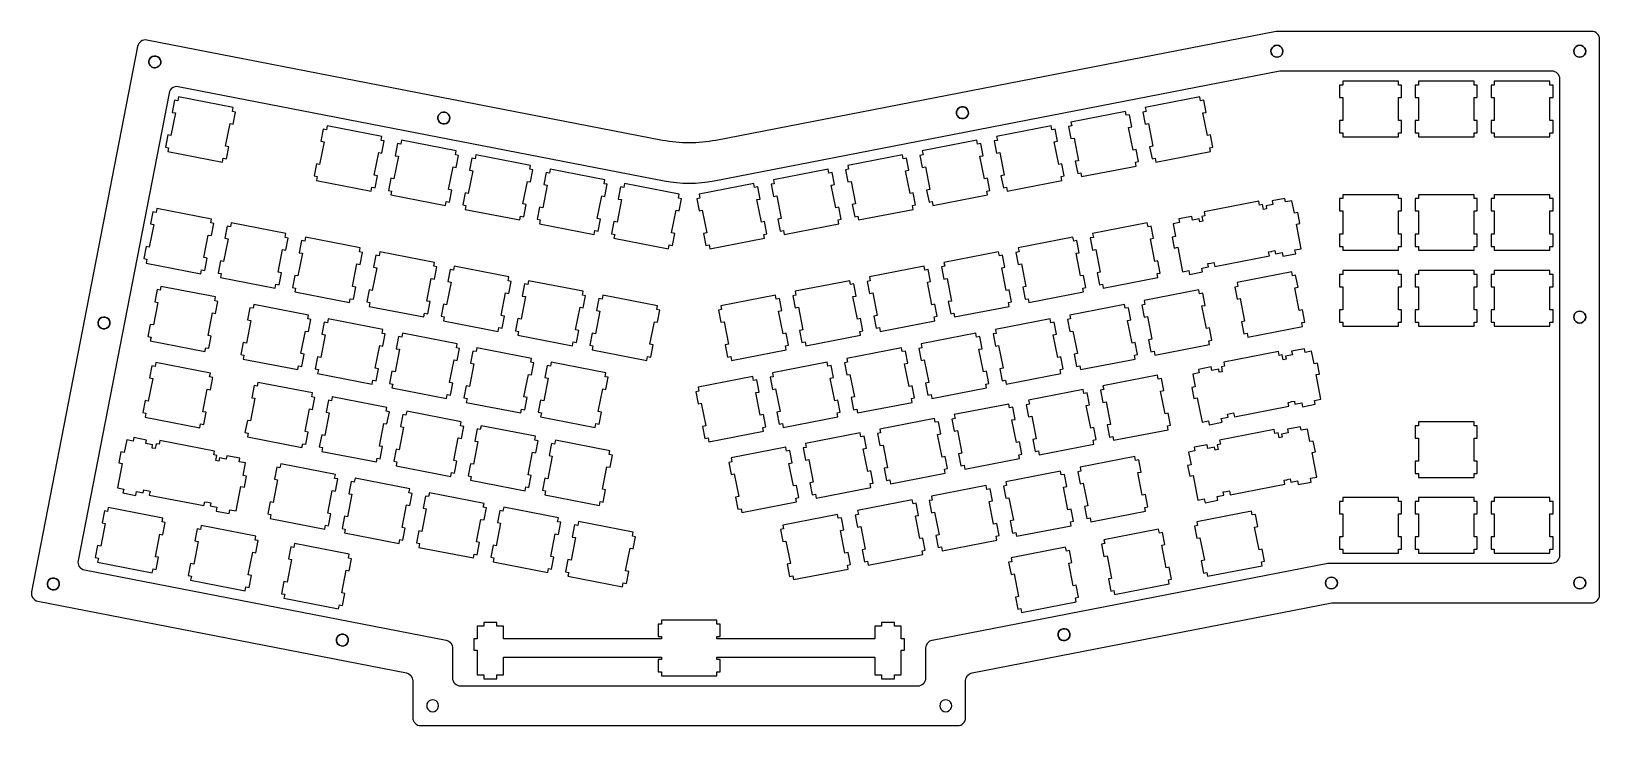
# Model space of a CAD drawing. Header units: millimetres. Extents: x -169 to 225, y -3 to 172.
import ezdxf

# ---------------------------------------------------------------- set-up
doc = ezdxf.new("R2010")
doc.units = ezdxf.units.MM
doc.layers.get('0').update_dxf_attribs({"linetype": 'CONTINUOUS'})

msp = doc.modelspace()

# ---------------------------------------------------------------- linework, layer by layer
for p, q in [((-139.33, 165.56), (-138.94, 165.82)), ((-138.94, 165.82), (-138.49, 165.95)), ((-138.49, 165.95), (-138.02, 165.93)), ((-138.02, 165.93), (-137.58, 165.77)), ((-137.58, 165.77), (-137.21, 165.48)), ((142.46, 167.15), (142.54, 167.62)), ((142.54, 166.69), (142.46, 167.15)), ((142.54, 167.62), (142.75, 168.04)), ((142.75, 166.27), (142.54, 166.69)), ((142.75, 168.04), (143.08, 168.37)), ((143.08, 165.94), (142.75, 166.27)), ((143.08, 168.37), (143.5, 168.58)), ((143.5, 165.73), (143.08, 165.94)), ((143.5, 168.58), (143.96, 168.65)), ((143.96, 165.65), (143.5, 165.73)), ((143.96, 168.65), (144.43, 168.58)), ((144.43, 165.73), (143.96, 165.65)), ((144.43, 168.58), (144.84, 168.37)), ((144.84, 165.94), (144.43, 165.73)), ((144.84, 168.37), (145.18, 168.04)), ((145.18, 166.27), (144.84, 165.94)), ((145.18, 168.04), (145.39, 167.62)), ((145.39, 166.69), (145.18, 166.27)), ((145.39, 167.62), (145.46, 167.15)), ((145.46, 167.15), (145.39, 166.69)), ((218.63, 167.15), (218.71, 167.62)), ((218.71, 166.69), (218.63, 167.15)), ((218.71, 167.62), (218.92, 168.04)), ((218.92, 166.27), (218.71, 166.69)), ((218.92, 168.04), (219.25, 168.37)), ((219.25, 165.94), (218.92, 166.27)), ((219.25, 168.37), (219.67, 168.58)), ((219.67, 165.73), (219.25, 165.94)), ((219.67, 168.58), (220.13, 168.65)), ((220.13, 165.65), (219.67, 165.73)), ((220.13, 168.65), (220.6, 168.58)), ((220.6, 165.73), (220.13, 165.65)), ((220.6, 168.58), (221.01, 168.37)), ((221.01, 165.94), (220.6, 165.73)), ((221.01, 168.37), (221.35, 168.04)), ((221.35, 166.27), (221.01, 165.94)), ((221.35, 168.04), (221.56, 167.62)), ((221.56, 166.69), (221.35, 166.27)), ((221.56, 167.62), (221.63, 167.15)), ((221.63, 167.15), (221.56, 166.69)), ((-139.79, 164.27), (-139.78, 164.75)), ((-139.66, 163.82), (-139.79, 164.27)), ((-139.78, 164.75), (-139.62, 165.19)), ((-139.4, 163.44), (-139.66, 163.82)), ((-139.62, 165.19), (-139.33, 165.56)), ((-139.03, 163.15), (-139.4, 163.44)), ((-138.59, 162.99), (-139.03, 163.15)), ((-138.12, 162.97), (-138.59, 162.99)), ((-137.67, 163.1), (-138.12, 162.97)), ((-137.28, 163.36), (-137.67, 163.1)), ((-136.99, 163.73), (-137.28, 163.36)), ((-137.21, 165.48), (-136.94, 165.09)), ((-136.83, 164.17), (-136.99, 163.73)), ((-136.94, 165.09), (-136.81, 164.64)), ((-136.81, 164.64), (-136.83, 164.17)), ((-67.1, 150.14), (-67.08, 150.61)), ((-66.97, 149.69), (-67.1, 150.14)), ((-67.08, 150.61), (-66.92, 151.06)), ((-66.92, 151.06), (-66.63, 151.43)), ((-66.63, 151.43), (-66.24, 151.69)), ((-66.24, 151.69), (-65.79, 151.82)), ((-65.79, 151.82), (-65.32, 151.8)), ((-65.32, 151.8), (-64.88, 151.64)), ((-64.88, 151.64), (-64.51, 151.35)), ((-64.51, 151.35), (-64.25, 150.96)), ((-64.14, 150.04), (-64.3, 149.6)), ((-64.25, 150.96), (-64.12, 150.51)), ((-64.12, 150.51), (-64.14, 150.04)), ((63.36, 151.87), (63.49, 152.33)), ((63.38, 151.41), (63.36, 151.87)), ((63.54, 150.96), (63.38, 151.41)), ((63.49, 152.33), (63.75, 152.72)), ((63.83, 150.59), (63.54, 150.96)), ((63.75, 152.72), (64.12, 153)), ((64.22, 150.33), (63.83, 150.59)), ((64.12, 153), (64.57, 153.16)), ((64.67, 150.2), (64.22, 150.33)), ((64.57, 153.16), (65.03, 153.18)), ((65.14, 150.22), (64.67, 150.2)), ((65.03, 153.18), (65.48, 153.05)), ((65.58, 150.38), (65.14, 150.22)), ((65.48, 153.05), (65.87, 152.79)), ((65.95, 150.67), (65.58, 150.38)), ((65.87, 152.79), (66.16, 152.42)), ((66.21, 151.06), (65.95, 150.67)), ((66.16, 152.42), (66.32, 151.98)), ((66.34, 151.51), (66.21, 151.06)), ((66.32, 151.98), (66.34, 151.51)), ((-66.71, 149.3), (-66.97, 149.69)), ((-66.33, 149.01), (-66.71, 149.3)), ((-65.89, 148.85), (-66.33, 149.01)), ((-65.43, 148.84), (-65.89, 148.85)), ((-64.97, 148.97), (-65.43, 148.84)), ((-64.58, 149.23), (-64.97, 148.97)), ((-64.3, 149.6), (-64.58, 149.23)), ((-152.56, 98.59), (-152.54, 99.06)), ((-152.54, 99.06), (-152.38, 99.5)), ((-152.38, 99.5), (-152.1, 99.87)), ((-152.1, 99.87), (-151.71, 100.13)), ((-151.71, 100.13), (-151.25, 100.26)), ((-151.25, 100.26), (-150.79, 100.25)), ((-150.79, 100.25), (-150.34, 100.09)), ((-150.34, 100.09), (-149.97, 99.8)), ((-149.97, 99.8), (-149.71, 99.41)), ((-149.71, 99.41), (-149.58, 98.96)), ((-149.58, 98.96), (-149.6, 98.49)), ((218.63, 100.24), (218.71, 100.7)), ((218.71, 99.78), (218.63, 100.24)), ((218.71, 100.7), (218.92, 101.12)), ((218.92, 99.36), (218.71, 99.78)), ((218.92, 101.12), (219.25, 101.45)), ((219.25, 99.03), (218.92, 99.36)), ((219.25, 101.45), (219.67, 101.67)), ((219.67, 98.81), (219.25, 99.03)), ((219.67, 101.67), (220.13, 101.74)), ((220.13, 98.74), (219.67, 98.81)), ((220.13, 101.74), (220.6, 101.67)), ((220.6, 98.81), (220.13, 98.74)), ((220.6, 101.67), (221.01, 101.45)), ((221.01, 99.03), (220.6, 98.81)), ((221.01, 101.45), (221.35, 101.12)), ((221.35, 99.36), (221.01, 99.03)), ((221.35, 101.12), (221.56, 100.7)), ((221.56, 99.78), (221.35, 99.36)), ((221.56, 100.7), (221.63, 100.24)), ((221.63, 100.24), (221.56, 99.78)), ((-152.43, 98.14), (-152.56, 98.59)), ((-152.17, 97.75), (-152.43, 98.14)), ((-151.8, 97.46), (-152.17, 97.75)), ((-151.36, 97.3), (-151.8, 97.46)), ((-150.89, 97.29), (-151.36, 97.3)), ((-150.44, 97.42), (-150.89, 97.29)), ((-150.05, 97.68), (-150.44, 97.42)), ((-149.76, 98.05), (-150.05, 97.68)), ((-149.6, 98.49), (-149.76, 98.05)), ((-165.33, 32.91), (-165.31, 33.38)), ((-165.2, 32.46), (-165.33, 32.91)), ((-165.31, 33.38), (-165.15, 33.82)), ((-164.94, 32.07), (-165.2, 32.46)), ((-165.15, 33.82), (-164.86, 34.19)), ((-164.57, 31.78), (-164.94, 32.07)), ((-164.86, 34.19), (-164.47, 34.45)), ((-164.13, 31.62), (-164.57, 31.78)), ((-164.47, 34.45), (-164.02, 34.58)), ((-163.66, 31.6), (-164.13, 31.62)), ((-164.02, 34.58), (-163.55, 34.56)), ((-163.21, 31.73), (-163.66, 31.6)), ((-163.55, 34.56), (-163.11, 34.4)), ((-162.82, 31.99), (-163.21, 31.73)), ((-163.11, 34.4), (-162.74, 34.12)), ((-162.53, 32.36), (-162.82, 31.99)), ((-162.74, 34.12), (-162.48, 33.73)), ((-162.37, 32.81), (-162.53, 32.36)), ((-162.48, 33.73), (-162.35, 33.28)), ((-162.35, 33.28), (-162.37, 32.81)), ((156.16, 33.33), (156.23, 33.79)), ((156.23, 32.86), (156.16, 33.33)), ((156.23, 33.79), (156.44, 34.21)), ((156.44, 32.45), (156.23, 32.86)), ((156.44, 34.21), (156.77, 34.54)), ((156.77, 32.11), (156.44, 32.45)), ((156.77, 34.54), (157.19, 34.75)), ((157.19, 31.9), (156.77, 32.11)), ((157.19, 34.75), (157.65, 34.83)), ((157.65, 31.83), (157.19, 31.9)), ((157.65, 34.83), (158.12, 34.75)), ((158.12, 31.9), (157.65, 31.83)), ((158.12, 34.75), (158.54, 34.54)), ((158.54, 32.11), (158.12, 31.9)), ((158.54, 34.54), (158.87, 34.21)), ((158.87, 32.45), (158.54, 32.11)), ((158.87, 34.21), (159.08, 33.79)), ((159.08, 32.86), (158.87, 32.45)), ((159.08, 33.79), (159.16, 33.33)), ((159.16, 33.33), (159.08, 32.86)), ((218.63, 33.33), (218.71, 33.79)), ((218.71, 32.86), (218.63, 33.33)), ((218.71, 33.79), (218.92, 34.21)), ((218.92, 32.45), (218.71, 32.86)), ((218.92, 34.21), (219.25, 34.54)), ((219.25, 32.11), (218.92, 32.45)), ((219.25, 34.54), (219.67, 34.75)), ((219.67, 31.9), (219.25, 32.11)), ((219.67, 34.75), (220.13, 34.83)), ((220.13, 31.83), (219.67, 31.9)), ((220.13, 34.83), (220.6, 34.75)), ((220.6, 31.9), (220.13, 31.83)), ((220.6, 34.75), (221.01, 34.54)), ((221.01, 32.11), (220.6, 31.9)), ((221.01, 34.54), (221.35, 34.21)), ((221.35, 32.45), (221.01, 32.11)), ((221.35, 34.21), (221.56, 33.79)), ((221.56, 32.86), (221.35, 32.45)), ((221.56, 33.79), (221.63, 33.33)), ((221.63, 33.33), (221.56, 32.86)), ((-92.45, 19.69), (-92.17, 20.06)), ((-92.17, 20.06), (-91.78, 20.32)), ((-91.78, 20.32), (-91.33, 20.45)), ((-91.33, 20.45), (-90.86, 20.43)), ((-90.86, 20.43), (-90.42, 20.27)), ((-90.42, 20.27), (-90.05, 19.99)), ((-90.05, 19.99), (-89.78, 19.6)), ((88.9, 20.51), (89.03, 20.96)), ((88.91, 20.04), (88.9, 20.51)), ((89.07, 19.6), (88.91, 20.04)), ((89.03, 20.96), (89.29, 21.35)), ((89.29, 21.35), (89.66, 21.64)), ((89.66, 21.64), (90.1, 21.8)), ((90.1, 21.8), (90.57, 21.81)), ((90.57, 21.81), (91.02, 21.68)), ((91.02, 21.68), (91.41, 21.42)), ((91.41, 21.42), (91.7, 21.05)), ((91.7, 21.05), (91.86, 20.61)), ((91.87, 20.14), (91.75, 19.69)), ((91.86, 20.61), (91.87, 20.14)), ((-92.63, 18.78), (-92.62, 19.25)), ((-92.5, 18.33), (-92.63, 18.78)), ((-92.62, 19.25), (-92.45, 19.69)), ((-92.24, 17.94), (-92.5, 18.33)), ((-91.87, 17.65), (-92.24, 17.94)), ((-91.43, 17.49), (-91.87, 17.65)), ((-90.96, 17.47), (-91.43, 17.49)), ((-90.51, 17.6), (-90.96, 17.47)), ((-90.12, 17.86), (-90.51, 17.6)), ((-89.83, 18.23), (-90.12, 17.86)), ((-89.67, 18.68), (-89.83, 18.23)), ((-89.78, 19.6), (-89.65, 19.15)), ((-89.65, 19.15), (-89.67, 18.68)), ((89.36, 19.23), (89.07, 19.6)), ((89.75, 18.96), (89.36, 19.23)), ((90.2, 18.83), (89.75, 18.96)), ((90.67, 18.85), (90.2, 18.83)), ((91.11, 19.01), (90.67, 18.85)), ((91.48, 19.3), (91.11, 19.01)), ((91.75, 19.69), (91.48, 19.3))]:
    msp.add_line(p, q)
for points in [[(225.13, 30.33), (225.13, 170.15, 0.414214), (223.13, 172.15), (144.11, 172.15, 0.048033), (143.73, 172.12), (2.79, 144.72, -0.096289), (-10.56, 144.72), (-140.29, 169.94, 0.414214), (-142.64, 168.36), (-169.32, 31.1, 0.414214), (-167.74, 28.76), (-75.03, 10.74, -0.359037), (-73.42, 8.77), (-73.42, -0.57, 0.414214), (-71.42, -2.57), (63.65, -2.57, 0.414214), (65.65, -0.57), (65.65, 8.77, -0.359037), (67.26, 10.74), (157.76, 28.33), (223.13, 28.33, 0.414214)], [(-134.73, 156.63), (-157.6, 38.98, 0.414214), (-156.02, 36.64), (-65.03, 18.95, -0.359037), (-63.42, 16.99), (-63.42, 9.43, 0.414214), (-61.42, 7.43), (53.65, 7.43, 0.414214), (55.65, 9.43), (55.65, 17.02, -0.359037), (57.26, 18.98), (156.8, 38.33), (213.13, 38.33, 0.414214), (215.13, 40.33), (215.13, 160.15, 0.414214), (213.13, 162.15), (145.07, 162.15, 0.048033), (144.69, 162.12), (2.41, 134.46, -0.096289), (-10.18, 134.46), (-132.39, 158.21, 0.414214)]]:
    msp.add_lwpolyline(points, format="xyb", close=True)
for points in [[(-139.4, 163.44), (-139.03, 163.15), (-138.59, 162.99), (-138.12, 162.97), (-137.67, 163.1), (-137.28, 163.36), (-136.99, 163.73), (-136.83, 164.17), (-136.81, 164.64), (-136.94, 165.09), (-137.21, 165.48), (-137.58, 165.77), (-138.02, 165.93), (-138.49, 165.95), (-138.94, 165.82), (-139.33, 165.56), (-139.62, 165.19), (-139.78, 164.75), (-139.79, 164.27), (-139.66, 163.82)], [(143.08, 165.94), (143.5, 165.73), (143.96, 165.65), (144.43, 165.73), (144.84, 165.94), (145.18, 166.27), (145.39, 166.69), (145.46, 167.15), (145.39, 167.62), (145.18, 168.04), (144.84, 168.37), (144.43, 168.58), (143.96, 168.65), (143.5, 168.58), (143.08, 168.37), (142.75, 168.04), (142.54, 167.62), (142.46, 167.15), (142.54, 166.69), (142.75, 166.27)], [(221.56, 166.69), (221.63, 167.15), (221.56, 167.62), (221.35, 168.04), (221.01, 168.37), (220.6, 168.58), (220.13, 168.65), (219.67, 168.58), (219.25, 168.37), (218.92, 168.04), (218.71, 167.62), (218.63, 167.15), (218.71, 166.69), (218.92, 166.27), (219.25, 165.94), (219.67, 165.73), (220.13, 165.65), (220.6, 165.73), (221.01, 165.94), (221.35, 166.27)], [(160.51, 155.53), (160.51, 149.73), (159.71, 149.73), (159.71, 146.63), (160.51, 146.63), (160.51, 145.63), (174.51, 145.63), (174.51, 146.63), (175.31, 146.63), (175.31, 149.73), (174.51, 149.73), (174.51, 155.53), (175.31, 155.53), (175.31, 158.63), (174.51, 158.63), (174.51, 159.63), (160.51, 159.63), (160.51, 158.63), (159.71, 158.63), (159.71, 155.53)], [(193.56, 155.53), (194.36, 155.53), (194.36, 158.63), (193.56, 158.63), (193.56, 159.63), (179.56, 159.63), (179.56, 158.63), (178.76, 158.63), (178.76, 155.53), (179.56, 155.53), (179.56, 149.73), (178.76, 149.73), (178.76, 146.63), (179.56, 146.63), (179.56, 145.63), (193.56, 145.63), (193.56, 146.63), (194.36, 146.63), (194.36, 149.73), (193.56, 149.73)], [(213.41, 155.53), (213.41, 158.63), (212.61, 158.63), (212.61, 159.63), (198.61, 159.63), (198.61, 158.63), (197.81, 158.63), (197.81, 155.53), (198.61, 155.53), (198.61, 149.73), (197.81, 149.73), (197.81, 146.63), (198.61, 146.63), (198.61, 145.63), (212.61, 145.63), (212.61, 146.63), (213.41, 146.63), (213.41, 149.73), (212.61, 149.73), (212.61, 155.53)], [(-135.62, 143.03), (-134.83, 142.87), (-135.02, 141.89), (-121.28, 139.22), (-121.09, 140.2), (-120.31, 140.05), (-119.71, 143.09), (-120.5, 143.25), (-119.39, 148.94), (-118.61, 148.79), (-118.02, 151.83), (-118.8, 151.98), (-118.61, 152.97), (-132.35, 155.64), (-132.54, 154.65), (-133.33, 154.81), (-133.92, 151.76), (-133.14, 151.61), (-134.24, 145.92), (-135.03, 146.07)], [(126.15, 151.76), (125.56, 154.81), (124.77, 154.65), (124.58, 155.64), (110.84, 152.97), (111.03, 151.98), (110.25, 151.83), (110.84, 148.79), (111.62, 148.94), (112.73, 143.25), (111.94, 143.09), (112.54, 140.05), (113.32, 140.2), (113.51, 139.22), (127.25, 141.89), (127.06, 142.87), (127.85, 143.03), (127.26, 146.07), (126.47, 145.92), (125.36, 151.61)], [(-66.92, 151.06), (-67.08, 150.61), (-67.1, 150.14), (-66.97, 149.69), (-66.71, 149.3), (-66.33, 149.01), (-65.89, 148.85), (-65.43, 148.84), (-64.97, 148.97), (-64.58, 149.23), (-64.3, 149.6), (-64.14, 150.04), (-64.12, 150.51), (-64.25, 150.96), (-64.51, 151.35), (-64.88, 151.64), (-65.32, 151.8), (-65.79, 151.82), (-66.24, 151.69), (-66.63, 151.43)], [(63.38, 151.41), (63.54, 150.96), (63.83, 150.59), (64.22, 150.33), (64.67, 150.2), (65.14, 150.22), (65.58, 150.38), (65.95, 150.67), (66.21, 151.06), (66.34, 151.51), (66.32, 151.98), (66.16, 152.42), (65.87, 152.79), (65.48, 153.05), (65.03, 153.18), (64.57, 153.16), (64.12, 153), (63.75, 152.72), (63.49, 152.33), (63.36, 151.87)], [(106.66, 147.98), (107.45, 148.13), (106.86, 151.17), (106.07, 151.02), (105.88, 152), (92.14, 149.33), (92.33, 148.35), (91.55, 148.2), (92.14, 145.15), (92.92, 145.31), (94.03, 139.61), (93.24, 139.46), (93.84, 136.42), (94.62, 136.57), (94.81, 135.59), (108.55, 138.26), (108.36, 139.24), (109.15, 139.39), (108.56, 142.44), (107.77, 142.28)], [(-96.84, 138.65), (-97.63, 138.8), (-98.22, 135.76), (-97.43, 135.6), (-97.62, 134.62), (-83.88, 131.95), (-83.69, 132.93), (-82.91, 132.78), (-82.31, 135.82), (-83.1, 135.98), (-81.99, 141.67), (-81.21, 141.52), (-80.62, 144.56), (-81.4, 144.71), (-81.21, 145.7), (-94.95, 148.37), (-95.14, 147.38), (-95.93, 147.54), (-96.52, 144.49), (-95.73, 144.34)], [(89.85, 134.62), (89.66, 135.6), (90.45, 135.76), (89.86, 138.8), (89.07, 138.65), (87.96, 144.34), (88.75, 144.49), (88.16, 147.54), (87.37, 147.38), (87.18, 148.37), (73.44, 145.7), (73.63, 144.71), (72.85, 144.56), (73.44, 141.52), (74.22, 141.67), (75.33, 135.98), (74.54, 135.82), (75.14, 132.78), (75.92, 132.93), (76.11, 131.95)], [(-78.14, 135.01), (-78.93, 135.17), (-79.52, 132.12), (-78.73, 131.97), (-78.92, 130.99), (-65.18, 128.32), (-64.99, 129.3), (-64.21, 129.15), (-63.61, 132.19), (-64.4, 132.34), (-63.29, 138.04), (-62.51, 137.88), (-61.92, 140.93), (-62.7, 141.08), (-62.51, 142.06), (-76.25, 144.73), (-76.44, 143.75), (-77.23, 143.9), (-77.82, 140.86), (-77.03, 140.71)], [(71.75, 132.12), (71.16, 135.17), (70.37, 135.01), (69.26, 140.71), (70.05, 140.86), (69.46, 143.9), (68.67, 143.75), (68.48, 144.73), (54.74, 142.06), (54.93, 141.08), (54.15, 140.93), (54.74, 137.88), (55.52, 138.04), (56.63, 132.34), (55.84, 132.19), (56.44, 129.15), (57.22, 129.3), (57.41, 128.32), (71.15, 130.99), (70.96, 131.97)], [(-58.53, 140.27), (-59.12, 137.22), (-58.33, 137.07), (-59.44, 131.38), (-60.23, 131.53), (-60.82, 128.49), (-60.03, 128.33), (-60.22, 127.35), (-46.48, 124.68), (-46.29, 125.66), (-45.51, 125.51), (-44.91, 128.55), (-45.7, 128.71), (-44.59, 134.4), (-43.81, 134.25), (-43.22, 137.29), (-44, 137.44), (-43.81, 138.43), (-57.55, 141.1), (-57.74, 140.11)], [(37.93, 128.71), (37.14, 128.55), (37.74, 125.51), (38.52, 125.66), (38.71, 124.68), (52.45, 127.35), (52.26, 128.33), (53.05, 128.49), (52.46, 131.53), (51.67, 131.38), (50.56, 137.07), (51.35, 137.22), (50.76, 140.27), (49.97, 140.11), (49.78, 141.1), (36.04, 138.43), (36.23, 137.44), (35.45, 137.29), (36.04, 134.25), (36.82, 134.4)], [(-38.85, 137.46), (-39.04, 136.48), (-39.83, 136.63), (-40.42, 133.59), (-39.63, 133.44), (-40.74, 127.74), (-41.53, 127.9), (-42.12, 124.85), (-41.33, 124.7), (-41.52, 123.72), (-27.78, 121.05), (-27.59, 122.03), (-26.81, 121.88), (-26.21, 124.92), (-27, 125.07), (-25.89, 130.77), (-25.11, 130.61), (-24.52, 133.66), (-25.3, 133.81), (-25.11, 134.79)], [(33.75, 123.72), (33.56, 124.7), (34.35, 124.85), (33.76, 127.9), (32.97, 127.74), (31.86, 133.44), (32.65, 133.59), (32.06, 136.63), (31.27, 136.48), (31.08, 137.46), (17.34, 134.79), (17.53, 133.81), (16.75, 133.66), (17.34, 130.61), (18.12, 130.77), (19.23, 125.07), (18.44, 124.92), (19.04, 121.88), (19.82, 122.03), (20.01, 121.05)], [(-6.41, 126.98), (-5.82, 130.02), (-6.6, 130.17), (-6.41, 131.16), (-20.15, 133.83), (-20.34, 132.84), (-21.13, 133), (-21.72, 129.95), (-20.93, 129.8), (-22.04, 124.11), (-22.83, 124.26), (-23.42, 121.22), (-22.63, 121.06), (-22.82, 120.08), (-9.08, 117.41), (-8.89, 118.39), (-8.11, 118.24), (-7.51, 121.28), (-8.3, 121.44), (-7.19, 127.13)], [(12.57, 132.84), (12.38, 133.83), (-1.36, 131.16), (-1.17, 130.17), (-1.95, 130.02), (-1.36, 126.98), (-0.58, 127.13), (0.53, 121.44), (-0.26, 121.29), (0.34, 118.24), (1.12, 118.39), (1.31, 117.41), (15.05, 120.08), (14.86, 121.06), (15.65, 121.22), (15.06, 124.26), (14.27, 124.11), (13.16, 129.8), (13.95, 129.96), (13.36, 133)], [(160.51, 126.95), (160.51, 121.15), (159.71, 121.15), (159.71, 118.05), (160.51, 118.05), (160.51, 117.05), (174.51, 117.05), (174.51, 118.05), (175.31, 118.05), (175.31, 121.15), (174.51, 121.15), (174.51, 126.95), (175.31, 126.95), (175.31, 130.05), (174.51, 130.05), (174.51, 131.05), (160.51, 131.05), (160.51, 130.05), (159.71, 130.05), (159.71, 126.95)], [(179.56, 131.05), (179.56, 130.05), (178.76, 130.05), (178.76, 126.95), (179.56, 126.95), (179.56, 121.15), (178.76, 121.15), (178.76, 118.05), (179.56, 118.05), (179.56, 117.05), (193.56, 117.05), (193.56, 118.05), (194.36, 118.05), (194.36, 121.15), (193.56, 121.15), (193.56, 126.95), (194.36, 126.95), (194.36, 130.05), (193.56, 130.05), (193.56, 131.05)], [(212.61, 126.95), (213.41, 126.95), (213.41, 130.05), (212.61, 130.05), (212.61, 131.05), (198.61, 131.05), (198.61, 130.05), (197.81, 130.05), (197.81, 126.95), (198.61, 126.95), (198.61, 121.15), (197.81, 121.15), (197.81, 118.05), (198.61, 118.05), (198.61, 117.05), (212.61, 117.05), (212.61, 118.05), (213.41, 118.05), (213.41, 121.15), (212.61, 121.15)], [(-141.07, 114.98), (-140.29, 114.82), (-140.48, 113.84), (-126.73, 111.17), (-126.54, 112.15), (-125.76, 112), (-125.17, 115.04), (-125.95, 115.2), (-124.85, 120.89), (-124.06, 120.74), (-123.47, 123.78), (-124.25, 123.93), (-124.06, 124.92), (-137.81, 127.59), (-138, 126.6), (-138.78, 126.76), (-139.37, 123.71), (-138.59, 123.56), (-139.69, 117.87), (-140.48, 118.02)], [(128.31, 112.99), (142.06, 115.66), (141.87, 116.64), (142.65, 116.79), (142.65, 116.82), (143.41, 116.97), (143.56, 116.19), (145.25, 116.52), (145.44, 115.55), (148.68, 116.18), (148.49, 117.15), (150.09, 117.46), (148.89, 123.61), (149.75, 123.78), (149.22, 126.53), (148.36, 126.36), (147.74, 129.53), (146.15, 129.22), (145.97, 130.12), (142.73, 129.49), (142.91, 128.59), (141.21, 128.26), (141.36, 127.48), (140.6, 127.33), (140.36, 128.57), (139.58, 128.42), (139.38, 129.4), (125.64, 126.73), (125.83, 125.75), (125.05, 125.6), (125.29, 124.35), (124.53, 124.2), (124.38, 124.99), (122.68, 124.66), (122.51, 125.56), (119.27, 124.93), (119.44, 124.03), (117.85, 123.72), (118.47, 120.55), (117.61, 120.38), (118.14, 117.63), (119, 117.8), (120.2, 111.65), (121.79, 111.96), (121.98, 110.99), (125.22, 111.62), (125.03, 112.58), (126.72, 112.91), (126.57, 113.7), (127.33, 113.85), (127.34, 113.82), (128.12, 113.97)], [(-120.08, 123.12), (-120.67, 120.08), (-119.89, 119.93), (-120.99, 114.23), (-121.78, 114.39), (-122.37, 111.34), (-121.59, 111.19), (-121.78, 110.21), (-108.03, 107.54), (-107.84, 108.52), (-107.06, 108.37), (-106.47, 111.41), (-107.25, 111.56), (-106.15, 117.26), (-105.36, 117.1), (-104.77, 120.14), (-105.55, 120.3), (-105.36, 121.28), (-119.11, 123.95), (-119.3, 122.97)], [(98.7, 111.41), (99.29, 108.37), (100.07, 108.52), (100.26, 107.54), (114.01, 110.21), (113.82, 111.19), (114.6, 111.34), (114.01, 114.39), (113.22, 114.23), (112.12, 119.93), (112.9, 120.08), (112.31, 123.12), (111.53, 122.97), (111.33, 123.95), (97.59, 121.28), (97.78, 120.3), (97, 120.15), (97.59, 117.1), (98.38, 117.26), (99.48, 111.56)], [(-103.08, 106.57), (-89.33, 103.9), (-89.14, 104.88), (-88.36, 104.73), (-87.77, 107.77), (-88.55, 107.93), (-87.45, 113.62), (-86.66, 113.47), (-86.07, 116.51), (-86.85, 116.66), (-86.66, 117.65), (-100.4, 120.32), (-100.6, 119.33), (-101.38, 119.49), (-101.97, 116.44), (-101.19, 116.29), (-102.29, 110.6), (-103.08, 110.75), (-103.67, 107.71), (-102.89, 107.55)], [(80.78, 107.93), (80, 107.77), (80.59, 104.73), (81.37, 104.88), (81.56, 103.9), (95.31, 106.57), (95.12, 107.55), (95.9, 107.71), (95.31, 110.75), (94.52, 110.6), (93.42, 116.29), (94.2, 116.44), (93.61, 119.49), (92.83, 119.33), (92.63, 120.32), (78.89, 117.65), (79.08, 116.66), (78.3, 116.51), (78.89, 113.47), (79.68, 113.62)], [(-70.63, 100.27), (-70.44, 101.25), (-69.66, 101.1), (-69.07, 104.14), (-69.85, 104.29), (-68.75, 109.99), (-67.96, 109.83), (-67.37, 112.88), (-68.15, 113.03), (-67.96, 114.01), (-81.7, 116.68), (-81.9, 115.7), (-82.68, 115.85), (-83.27, 112.81), (-82.49, 112.66), (-83.59, 106.96), (-84.38, 107.12), (-84.97, 104.07), (-84.19, 103.92), (-84.38, 102.94)], [(60.98, 109.99), (62.08, 104.29), (61.3, 104.14), (61.89, 101.1), (62.67, 101.25), (62.86, 100.27), (76.61, 102.94), (76.42, 103.92), (77.2, 104.07), (76.61, 107.12), (75.82, 106.96), (74.72, 112.66), (75.5, 112.81), (74.91, 115.85), (74.13, 115.7), (73.93, 116.68), (60.19, 114.01), (60.38, 113.03), (59.6, 112.88), (60.19, 109.83)], [(-49.45, 109.39), (-49.26, 110.38), (-63, 113.05), (-63.2, 112.06), (-63.98, 112.22), (-64.57, 109.17), (-63.79, 109.02), (-64.89, 103.33), (-65.68, 103.48), (-66.27, 100.44), (-65.49, 100.28), (-65.68, 99.3), (-51.93, 96.63), (-51.74, 97.61), (-50.96, 97.46), (-50.37, 100.5), (-51.15, 100.66), (-50.05, 106.35), (-49.26, 106.2), (-48.67, 109.24)], [(43.19, 97.46), (43.97, 97.61), (44.16, 96.63), (57.91, 99.3), (57.72, 100.28), (58.5, 100.44), (57.91, 103.48), (57.12, 103.33), (56.02, 109.02), (56.8, 109.17), (56.21, 112.22), (55.43, 112.06), (55.23, 113.05), (41.49, 110.38), (41.68, 109.39), (40.9, 109.24), (41.49, 106.2), (42.28, 106.35), (43.38, 100.66), (42.6, 100.5)], [(149.26, 107.74), (148.67, 110.78), (147.89, 110.63), (147.7, 111.61), (133.95, 108.94), (134.14, 107.96), (133.36, 107.81), (133.95, 104.76), (134.73, 104.92), (135.84, 99.22), (135.06, 99.07), (135.65, 96.03), (136.43, 96.18), (136.62, 95.2), (150.37, 97.87), (150.18, 98.85), (150.96, 99), (150.37, 102.05), (149.58, 101.89), (148.48, 107.59)], [(160.51, 102.1), (159.71, 102.1), (159.71, 99), (160.51, 99), (160.51, 98), (174.51, 98), (174.51, 99), (175.31, 99), (175.31, 102.1), (174.51, 102.1), (174.51, 107.9), (175.31, 107.9), (175.31, 111), (174.51, 111), (174.51, 112), (160.51, 112), (160.51, 111), (159.71, 111), (159.71, 107.9), (160.51, 107.9)], [(178.76, 99), (179.56, 99), (179.56, 98), (193.56, 98), (193.56, 99), (194.36, 99), (194.36, 102.1), (193.56, 102.1), (193.56, 107.9), (194.36, 107.9), (194.36, 111), (193.56, 111), (193.56, 112), (179.56, 112), (179.56, 111), (178.76, 111), (178.76, 107.9), (179.56, 107.9), (179.56, 102.1), (178.76, 102.1)], [(197.81, 102.1), (197.81, 99), (198.61, 99), (198.61, 98), (212.61, 98), (212.61, 99), (213.41, 99), (213.41, 102.1), (212.61, 102.1), (212.61, 107.9), (213.41, 107.9), (213.41, 111), (212.61, 111), (212.61, 112), (198.61, 112), (198.61, 111), (197.81, 111), (197.81, 107.9), (198.61, 107.9), (198.61, 102.1)], [(-125.69, 91.56), (-125.5, 92.54), (-124.72, 92.39), (-124.13, 95.44), (-124.91, 95.59), (-123.8, 101.28), (-123.02, 101.13), (-122.43, 104.17), (-123.21, 104.32), (-123.02, 105.31), (-136.77, 107.98), (-136.96, 107), (-137.74, 107.15), (-138.33, 104.11), (-137.55, 103.95), (-138.65, 98.26), (-139.44, 98.41), (-140.03, 95.37), (-139.25, 95.22), (-139.44, 94.23)], [(-29.97, 105.61), (-30.75, 105.76), (-30.56, 106.74), (-44.3, 109.41), (-44.5, 108.43), (-45.28, 108.58), (-45.87, 105.54), (-45.09, 105.39), (-46.19, 99.69), (-46.98, 99.85), (-47.57, 96.8), (-46.79, 96.65), (-46.98, 95.67), (-33.23, 93), (-33.04, 93.98), (-32.26, 93.83), (-31.67, 96.87), (-32.45, 97.02), (-31.35, 102.72), (-30.56, 102.56)], [(39.21, 95.67), (39.02, 96.65), (39.8, 96.8), (39.21, 99.85), (38.42, 99.69), (37.32, 105.39), (38.1, 105.54), (37.51, 108.58), (36.73, 108.43), (36.53, 109.41), (22.79, 106.74), (22.98, 105.76), (22.2, 105.61), (22.79, 102.56), (23.58, 102.72), (24.68, 97.02), (23.9, 96.87), (24.49, 93.83), (25.27, 93.98), (25.46, 93)], [(126.21, 97.35), (125.1, 103.04), (125.89, 103.2), (125.3, 106.24), (124.51, 106.09), (124.32, 107.07), (110.58, 104.4), (110.77, 103.42), (109.98, 103.26), (110.57, 100.22), (111.36, 100.37), (112.47, 94.68), (111.68, 94.53), (112.27, 91.48), (113.06, 91.64), (113.25, 90.65), (126.99, 93.33), (126.8, 94.31), (127.59, 94.46), (127, 97.5)], [(-116.06, 89.69), (-102.32, 87.02), (-102.13, 88), (-101.34, 87.85), (-100.75, 90.89), (-101.54, 91.04), (-100.43, 96.74), (-99.64, 96.59), (-99.05, 99.63), (-99.84, 99.78), (-99.65, 100.76), (-113.39, 103.43), (-113.58, 102.45), (-114.37, 102.6), (-114.96, 99.56), (-114.17, 99.41), (-115.28, 93.72), (-116.06, 93.87), (-116.66, 90.82), (-115.87, 90.67)], [(-11.86, 103.11), (-25.6, 105.78), (-25.8, 104.79), (-26.58, 104.95), (-27.17, 101.9), (-26.39, 101.75), (-27.49, 96.06), (-28.28, 96.21), (-28.87, 93.17), (-28.09, 93.01), (-28.28, 92.03), (-14.53, 89.36), (-14.34, 90.34), (-13.56, 90.19), (-12.97, 93.23), (-13.75, 93.39), (-12.65, 99.08), (-11.86, 98.93), (-11.27, 101.97), (-12.05, 102.12)], [(18.81, 104.95), (18.03, 104.79), (17.83, 105.78), (4.09, 103.11), (4.28, 102.12), (3.5, 101.97), (4.09, 98.93), (4.88, 99.08), (5.98, 93.39), (5.2, 93.23), (5.79, 90.19), (6.57, 90.34), (6.76, 89.36), (20.51, 92.03), (20.32, 93.01), (21.1, 93.17), (20.51, 96.21), (19.72, 96.06), (18.62, 101.75), (19.4, 101.91)], [(93.77, 91.04), (92.98, 90.89), (93.57, 87.85), (94.36, 88), (94.55, 87.02), (108.29, 89.69), (108.1, 90.67), (108.89, 90.82), (108.3, 93.87), (107.51, 93.72), (106.4, 99.41), (107.19, 99.56), (106.6, 102.6), (105.81, 102.45), (105.62, 103.43), (91.88, 100.76), (92.07, 99.78), (91.28, 99.63), (91.87, 96.59), (92.66, 96.74)], [(-151.71, 100.13), (-152.1, 99.87), (-152.38, 99.5), (-152.54, 99.06), (-152.56, 98.59), (-152.43, 98.14), (-152.17, 97.75), (-151.8, 97.46), (-151.36, 97.3), (-150.89, 97.29), (-150.44, 97.42), (-150.05, 97.68), (-149.76, 98.05), (-149.6, 98.49), (-149.58, 98.96), (-149.71, 99.41), (-149.97, 99.8), (-150.34, 100.09), (-150.79, 100.25), (-151.25, 100.26)], [(-82.84, 87.41), (-81.73, 93.1), (-80.94, 92.95), (-80.35, 95.99), (-81.14, 96.15), (-80.95, 97.13), (-94.69, 99.8), (-94.88, 98.82), (-95.67, 98.97), (-96.26, 95.93), (-95.47, 95.77), (-96.58, 90.08), (-97.36, 90.23), (-97.96, 87.19), (-97.17, 87.04), (-97.36, 86.06), (-83.62, 83.39), (-83.43, 84.37), (-82.64, 84.21), (-82.05, 87.26)], [(74.28, 87.26), (74.87, 84.21), (75.66, 84.37), (75.85, 83.39), (89.59, 86.06), (89.4, 87.04), (90.19, 87.19), (89.6, 90.23), (88.81, 90.08), (87.7, 95.77), (88.49, 95.93), (87.9, 98.97), (87.11, 98.82), (86.92, 99.8), (73.18, 97.13), (73.37, 96.15), (72.58, 95.99), (73.18, 92.95), (73.96, 93.1), (75.07, 87.41)], [(220.6, 101.67), (220.13, 101.74), (219.67, 101.67), (219.25, 101.45), (218.92, 101.12), (218.71, 100.7), (218.63, 100.24), (218.71, 99.78), (218.92, 99.36), (219.25, 99.03), (219.67, 98.81), (220.13, 98.74), (220.6, 98.81), (221.01, 99.03), (221.35, 99.36), (221.56, 99.78), (221.63, 100.24), (221.56, 100.7), (221.35, 101.12), (221.01, 101.45)], [(-78.66, 82.42), (-64.92, 79.75), (-64.73, 80.73), (-63.94, 80.58), (-63.35, 83.62), (-64.14, 83.77), (-63.03, 89.47), (-62.24, 89.32), (-61.65, 92.36), (-62.44, 92.51), (-62.25, 93.49), (-75.99, 96.16), (-76.18, 95.18), (-76.97, 95.33), (-77.56, 92.29), (-76.77, 92.14), (-77.88, 86.45), (-78.66, 86.6), (-79.26, 83.55), (-78.47, 83.4)], [(56.37, 83.77), (55.58, 83.62), (56.17, 80.58), (56.96, 80.73), (57.15, 79.75), (70.89, 82.42), (70.7, 83.4), (71.49, 83.55), (70.9, 86.6), (70.11, 86.45), (69, 92.14), (69.79, 92.29), (69.2, 95.33), (68.41, 95.18), (68.22, 96.16), (54.48, 93.49), (54.67, 92.51), (53.88, 92.36), (54.48, 89.32), (55.26, 89.47)], [(-57.48, 91.55), (-58.27, 91.7), (-58.86, 88.66), (-58.07, 88.5), (-59.18, 82.81), (-59.96, 82.96), (-60.56, 79.92), (-59.77, 79.77), (-59.96, 78.79), (-46.22, 76.12), (-46.03, 77.1), (-45.24, 76.94), (-44.65, 79.99), (-45.44, 80.14), (-44.33, 85.83), (-43.54, 85.68), (-42.95, 88.72), (-43.74, 88.88), (-43.55, 89.86), (-57.29, 92.53)], [(38.45, 76.12), (52.19, 78.79), (52, 79.77), (52.79, 79.92), (52.2, 82.96), (51.41, 82.81), (50.3, 88.5), (51.09, 88.66), (50.5, 91.7), (49.71, 91.55), (49.52, 92.53), (35.78, 89.86), (35.97, 88.88), (35.18, 88.72), (35.78, 85.68), (36.56, 85.83), (37.67, 80.14), (36.88, 79.99), (37.47, 76.94), (38.26, 77.1)], [(148.34, 79.12), (148.49, 78.33), (150.18, 78.66), (150.37, 77.7), (153.61, 78.33), (153.42, 79.29), (155.02, 79.6), (153.82, 85.76), (154.68, 85.92), (154.15, 88.67), (153.29, 88.5), (152.67, 91.68), (151.08, 91.37), (150.9, 92.27), (147.66, 91.64), (147.84, 90.74), (146.15, 90.41), (146.3, 89.62), (145.54, 89.47), (145.29, 90.72), (144.51, 90.57), (144.32, 91.55), (130.58, 88.88), (130.77, 87.9), (129.98, 87.74), (130.22, 86.5), (129.46, 86.35), (129.31, 87.13), (127.62, 86.81), (127.44, 87.71), (124.2, 87.08), (124.38, 86.18), (122.78, 85.87), (123.4, 82.69), (122.54, 82.53), (123.07, 79.78), (123.93, 79.95), (125.13, 73.79), (126.72, 74.1), (126.91, 73.14), (130.15, 73.77), (129.96, 74.73), (131.66, 75.06), (131.5, 75.85), (132.27, 75.99), (132.27, 75.96), (133.06, 76.12), (133.25, 75.14), (146.99, 77.81), (146.8, 78.79), (147.58, 78.94), (147.58, 78.97)], [(-126.99, 72.41), (-126.8, 73.39), (-126.01, 73.24), (-125.42, 76.28), (-126.21, 76.43), (-125.1, 82.13), (-124.32, 81.97), (-123.73, 85.02), (-124.51, 85.17), (-124.32, 86.15), (-138.06, 88.82), (-138.25, 87.84), (-139.04, 87.99), (-139.63, 84.95), (-138.84, 84.8), (-139.95, 79.1), (-140.74, 79.26), (-141.33, 76.21), (-140.54, 76.06), (-140.73, 75.08)], [(-27.52, 72.48), (-27.33, 73.46), (-26.54, 73.31), (-25.95, 76.35), (-26.74, 76.5), (-25.63, 82.2), (-24.84, 82.05), (-24.25, 85.09), (-25.04, 85.24), (-24.85, 86.22), (-38.59, 88.89), (-38.78, 87.91), (-39.57, 88.06), (-40.16, 85.02), (-39.37, 84.87), (-40.48, 79.18), (-41.26, 79.33), (-41.86, 76.28), (-41.07, 76.13), (-41.26, 75.15)], [(17.86, 82.2), (18.97, 76.5), (18.18, 76.35), (18.77, 73.31), (19.56, 73.46), (19.75, 72.48), (33.49, 75.15), (33.3, 76.13), (34.09, 76.29), (33.5, 79.33), (32.71, 79.18), (31.6, 84.87), (32.39, 85.02), (31.8, 88.06), (31.01, 87.91), (30.82, 88.89), (17.08, 86.22), (17.27, 85.24), (16.48, 85.09), (17.08, 82.05)], [(-113.92, 79.95), (-113.13, 79.8), (-114.24, 74.11), (-115.02, 74.26), (-115.62, 71.22), (-114.83, 71.06), (-115.02, 70.08), (-101.28, 67.41), (-101.09, 68.39), (-100.3, 68.24), (-99.71, 71.28), (-100.5, 71.44), (-99.39, 77.13), (-98.6, 76.98), (-98.01, 80.02), (-98.8, 80.17), (-98.61, 81.15), (-112.35, 83.82), (-112.54, 82.84), (-113.33, 83)], [(-0.84, 78.56), (0.27, 72.87), (-0.52, 72.72), (0.07, 69.67), (0.86, 69.83), (1.05, 68.85), (14.79, 71.52), (14.6, 72.5), (15.39, 72.65), (14.79, 75.69), (14.01, 75.54), (12.9, 81.23), (13.69, 81.39), (13.1, 84.43), (12.31, 84.28), (12.12, 85.26), (-1.62, 82.59), (-1.43, 81.61), (-2.22, 81.45), (-1.62, 78.41)], [(115.5, 81.77), (114.91, 84.81), (114.12, 84.66), (113.93, 85.64), (100.19, 82.97), (100.38, 81.99), (99.59, 81.84), (100.18, 78.79), (100.97, 78.95), (102.08, 73.25), (101.29, 73.1), (101.88, 70.06), (102.67, 70.21), (102.86, 69.23), (116.6, 71.9), (116.41, 72.88), (117.2, 73.03), (116.6, 76.08), (115.82, 75.92), (114.71, 81.62)], [(-96.32, 66.45), (-82.58, 63.78), (-82.39, 64.76), (-81.6, 64.6), (-81.01, 67.65), (-81.8, 67.8), (-80.69, 73.49), (-79.9, 73.34), (-79.31, 76.38), (-80.1, 76.54), (-79.91, 77.52), (-93.65, 80.19), (-93.84, 79.21), (-94.63, 79.36), (-95.22, 76.32), (-94.43, 76.17), (-95.54, 70.47), (-96.32, 70.62), (-96.92, 67.58), (-96.13, 67.43)], [(96.21, 81.18), (95.42, 81.03), (95.23, 82.01), (81.49, 79.34), (81.68, 78.35), (80.89, 78.2), (81.49, 75.16), (82.27, 75.31), (83.38, 69.62), (82.59, 69.47), (83.18, 66.42), (83.97, 66.57), (84.16, 65.59), (97.9, 68.27), (97.71, 69.25), (98.5, 69.4), (97.9, 72.44), (97.12, 72.29), (96.01, 77.98), (96.8, 78.14)], [(-77.43, 63.79), (-77.62, 62.81), (-63.88, 60.14), (-63.69, 61.12), (-62.9, 60.97), (-62.31, 64.01), (-63.1, 64.17), (-61.99, 69.86), (-61.2, 69.71), (-60.61, 72.75), (-61.4, 72.9), (-61.21, 73.88), (-74.95, 76.56), (-75.14, 75.57), (-75.93, 75.73), (-76.52, 72.68), (-75.73, 72.53), (-76.84, 66.84), (-77.62, 66.99), (-78.22, 63.95)], [(62.98, 74.72), (62.19, 74.57), (62.79, 71.52), (63.57, 71.68), (64.68, 65.98), (63.89, 65.83), (64.48, 62.79), (65.27, 62.94), (65.46, 61.96), (79.2, 64.63), (79.01, 65.61), (79.8, 65.76), (79.21, 68.81), (78.42, 68.65), (77.31, 74.35), (78.1, 74.5), (77.51, 77.54), (76.72, 77.39), (76.53, 78.37), (62.79, 75.7)], [(-44.2, 57.33), (-43.61, 60.38), (-44.4, 60.53), (-43.29, 66.22), (-42.5, 66.07), (-41.91, 69.11), (-42.7, 69.27), (-42.51, 70.25), (-56.25, 72.92), (-56.44, 71.94), (-57.23, 72.09), (-57.82, 69.05), (-57.03, 68.9), (-58.14, 63.2), (-58.92, 63.35), (-59.52, 60.31), (-58.73, 60.16), (-58.92, 59.18), (-45.18, 56.51), (-44.99, 57.49)], [(40.7, 67.23), (40.11, 70.27), (39.32, 70.12), (39.13, 71.1), (25.39, 68.43), (25.58, 67.45), (24.79, 67.3), (25.39, 64.25), (26.17, 64.41), (27.28, 58.71), (26.49, 58.56), (27.08, 55.52), (27.87, 55.67), (28.06, 54.69), (41.8, 57.36), (41.61, 58.34), (42.4, 58.49), (41.8, 61.54), (41.02, 61.38), (39.91, 67.08)], [(44.09, 72.07), (44.28, 71.08), (43.49, 70.93), (44.09, 67.89), (44.87, 68.04), (45.98, 62.35), (45.19, 62.2), (45.78, 59.15), (46.57, 59.3), (46.76, 58.32), (60.5, 61), (60.31, 61.98), (61.1, 62.13), (60.51, 65.17), (59.72, 65.02), (58.61, 70.71), (59.4, 70.87), (58.81, 73.91), (58.02, 73.76), (57.83, 74.74)], [(131.22, 56.38), (131.23, 56.35), (132.02, 56.51), (132.21, 55.53), (145.95, 58.2), (145.76, 59.18), (146.54, 59.33), (146.54, 59.36), (147.3, 59.51), (147.45, 58.72), (149.14, 59.05), (149.33, 58.09), (152.57, 58.72), (152.38, 59.68), (153.98, 59.99), (152.78, 66.15), (153.64, 66.31), (153.11, 69.06), (152.25, 68.9), (151.63, 72.07), (150.04, 71.76), (149.86, 72.66), (146.62, 72.03), (146.8, 71.13), (145.1, 70.8), (145.26, 70.01), (144.5, 69.87), (144.25, 71.11), (143.47, 70.96), (143.28, 71.94), (129.54, 69.27), (129.73, 68.29), (128.94, 68.13), (129.18, 66.89), (128.42, 66.74), (128.27, 67.53), (126.58, 67.2), (126.4, 68.1), (123.16, 67.47), (123.34, 66.57), (121.74, 66.26), (122.36, 63.09), (121.5, 62.92), (122.03, 60.17), (122.89, 60.34), (124.09, 54.18), (125.68, 54.49), (125.87, 53.53), (129.11, 54.16), (128.92, 55.12), (130.62, 55.45), (130.46, 56.24)], [(179.56, 73.9), (179.56, 72.9), (178.76, 72.9), (178.76, 69.8), (179.56, 69.8), (179.56, 64), (178.76, 64), (178.76, 60.9), (179.56, 60.9), (179.56, 59.9), (193.56, 59.9), (193.56, 60.9), (194.36, 60.9), (194.36, 64), (193.56, 64), (193.56, 69.8), (194.36, 69.8), (194.36, 72.9), (193.56, 72.9), (193.56, 73.9)], [(-122.67, 52.4), (-122.85, 51.43), (-119.62, 50.8), (-119.43, 51.77), (-117.83, 51.46), (-116.64, 57.61), (-115.78, 57.44), (-115.24, 60.19), (-116.1, 60.36), (-115.49, 63.53), (-117.08, 63.84), (-116.91, 64.74), (-120.15, 65.37), (-120.32, 64.47), (-122.01, 64.8), (-122.17, 64.01), (-122.93, 64.16), (-122.69, 65.41), (-123.47, 65.56), (-123.28, 66.54), (-137.02, 69.21), (-137.21, 68.23), (-138, 68.38), (-138.24, 67.14), (-139, 67.29), (-138.85, 68.07), (-140.54, 68.4), (-140.37, 69.3), (-143.61, 69.93), (-143.78, 69.03), (-145.38, 69.34), (-145.99, 66.17), (-146.85, 66.34), (-147.39, 63.59), (-146.53, 63.42), (-147.72, 57.27), (-146.13, 56.96), (-146.32, 55.99), (-143.08, 55.36), (-142.89, 56.33), (-141.2, 56), (-141.04, 56.78), (-140.28, 56.64), (-140.29, 56.61), (-139.5, 56.45), (-139.69, 55.47), (-125.95, 52.8), (-125.76, 53.78), (-124.97, 53.63), (-124.97, 53.66), (-124.21, 53.51), (-124.36, 52.72)], [(-40.22, 59.72), (-40.82, 56.68), (-40.03, 56.52), (-40.22, 55.54), (-26.48, 52.87), (-26.29, 53.85), (-25.5, 53.7), (-24.91, 56.74), (-25.7, 56.9), (-24.59, 62.59), (-23.8, 62.44), (-23.21, 65.48), (-24, 65.63), (-23.81, 66.61), (-37.55, 69.29), (-37.74, 68.3), (-38.53, 68.46), (-39.12, 65.41), (-38.33, 65.26), (-39.44, 59.57)], [(22.91, 54.71), (23.7, 54.86), (23.1, 57.9), (22.32, 57.75), (21.21, 63.44), (22, 63.6), (21.41, 66.64), (20.62, 66.49), (20.43, 67.47), (6.69, 64.8), (6.88, 63.81), (6.09, 63.66), (6.69, 60.62), (7.47, 60.77), (8.58, 55.08), (7.79, 54.93), (8.38, 51.88), (9.17, 52.03), (9.36, 51.05), (23.1, 53.73)], [(-95.56, 46.89), (-95.37, 47.87), (-94.59, 47.72), (-94, 50.77), (-94.78, 50.92), (-93.67, 56.61), (-92.89, 56.46), (-92.3, 59.5), (-93.08, 59.65), (-92.89, 60.64), (-106.63, 63.31), (-106.83, 62.33), (-107.61, 62.48), (-108.2, 59.44), (-107.42, 59.28), (-108.52, 53.59), (-109.31, 53.74), (-109.9, 50.7), (-109.12, 50.55), (-109.31, 49.57)], [(94.66, 61.47), (93.88, 61.32), (94.47, 58.28), (95.25, 58.43), (96.36, 52.74), (95.58, 52.58), (96.17, 49.54), (96.95, 49.69), (97.14, 48.71), (110.89, 51.38), (110.7, 52.36), (111.48, 52.52), (110.89, 55.56), (110.1, 55.41), (109, 61.1), (109.78, 61.25), (109.19, 64.3), (108.41, 64.14), (108.22, 65.12), (94.47, 62.45)], [(-87.93, 59.67), (-88.13, 58.69), (-88.91, 58.84), (-89.5, 55.8), (-88.72, 55.65), (-89.82, 49.95), (-90.61, 50.11), (-91.2, 47.06), (-90.42, 46.91), (-90.61, 45.93), (-76.86, 43.26), (-76.67, 44.24), (-75.89, 44.09), (-75.3, 47.13), (-76.08, 47.28), (-74.97, 52.98), (-74.19, 52.82), (-73.6, 55.87), (-74.38, 56.02), (-74.19, 57)], [(92.78, 48.88), (92.19, 51.92), (91.4, 51.77), (90.3, 57.47), (91.08, 57.62), (90.49, 60.66), (89.71, 60.51), (89.51, 61.49), (75.77, 58.82), (75.96, 57.84), (75.18, 57.68), (75.77, 54.64), (76.56, 54.79), (77.66, 49.1), (76.88, 48.95), (77.47, 45.9), (78.25, 46.06), (78.44, 45.08), (92.19, 47.75), (92, 48.73)], [(-58.16, 39.62), (-57.97, 40.6), (-57.19, 40.45), (-56.6, 43.5), (-57.38, 43.65), (-56.27, 49.34), (-55.49, 49.19), (-54.9, 52.23), (-55.68, 52.38), (-55.49, 53.37), (-69.23, 56.04), (-69.43, 55.06), (-70.21, 55.21), (-70.8, 52.17), (-70.02, 52.01), (-71.12, 46.32), (-71.91, 46.47), (-72.5, 43.43), (-71.72, 43.28), (-71.91, 42.3)], [(70.81, 57.86), (57.07, 55.18), (57.26, 54.2), (56.48, 54.05), (57.07, 51.01), (57.86, 51.16), (58.96, 45.47), (58.18, 45.31), (58.77, 42.27), (59.55, 42.42), (59.74, 41.44), (73.49, 44.11), (73.3, 45.09), (74.08, 45.25), (73.49, 48.29), (72.7, 48.14), (71.6, 53.83), (72.38, 53.98), (71.79, 57.03), (71.01, 56.87)], [(-151.9, 42.61), (-152.68, 42.77), (-153.27, 39.72), (-152.49, 39.57), (-152.68, 38.59), (-138.94, 35.92), (-138.75, 36.9), (-137.96, 36.75), (-137.37, 39.79), (-138.15, 39.94), (-137.05, 45.64), (-136.26, 45.48), (-135.67, 48.53), (-136.46, 48.68), (-136.27, 49.66), (-150.01, 52.33), (-150.2, 51.35), (-150.98, 51.5), (-151.58, 48.46), (-150.79, 48.31)], [(-39.46, 35.99), (-39.27, 36.97), (-38.49, 36.82), (-37.9, 39.86), (-38.68, 40.01), (-37.57, 45.71), (-36.79, 45.55), (-36.2, 48.6), (-36.98, 48.75), (-36.79, 49.73), (-50.54, 52.4), (-50.73, 51.42), (-51.51, 51.57), (-52.1, 48.53), (-51.32, 48.38), (-52.42, 42.68), (-53.21, 42.84), (-53.8, 39.79), (-53.02, 39.64), (-53.21, 38.66)], [(53.01, 50.2), (53.8, 50.35), (53.21, 53.39), (52.42, 53.24), (52.23, 54.22), (38.49, 51.55), (38.68, 50.57), (37.89, 50.41), (38.48, 47.37), (39.27, 47.52), (40.38, 41.83), (39.59, 41.68), (40.18, 38.63), (40.97, 38.79), (41.16, 37.81), (54.9, 40.48), (54.71, 41.46), (55.5, 41.61), (54.9, 44.65), (54.12, 44.5)], [(125.71, 39.03), (124.92, 38.88), (125.51, 35.84), (126.3, 35.99), (126.49, 35.01), (140.23, 37.68), (140.04, 38.66), (140.83, 38.81), (140.24, 41.86), (139.45, 41.7), (138.34, 47.4), (139.13, 47.55), (138.54, 50.59), (137.75, 50.44), (137.56, 51.42), (123.82, 48.75), (124.01, 47.77), (123.22, 47.62), (123.82, 44.57), (124.6, 44.73)], [(174.51, 41.85), (175.31, 41.85), (175.31, 44.95), (174.51, 44.95), (174.51, 50.75), (175.31, 50.75), (175.31, 53.85), (174.51, 53.85), (174.51, 54.85), (160.51, 54.85), (160.51, 53.85), (159.71, 53.85), (159.71, 50.75), (160.51, 50.75), (160.51, 44.95), (159.71, 44.95), (159.71, 41.85), (160.51, 41.85), (160.51, 40.85), (174.51, 40.85)], [(179.56, 50.75), (179.56, 44.95), (178.76, 44.95), (178.76, 41.85), (179.56, 41.85), (179.56, 40.85), (193.56, 40.85), (193.56, 41.85), (194.36, 41.85), (194.36, 44.95), (193.56, 44.95), (193.56, 50.75), (194.36, 50.75), (194.36, 53.85), (193.56, 53.85), (193.56, 54.85), (179.56, 54.85), (179.56, 53.85), (178.76, 53.85), (178.76, 50.75)], [(213.41, 44.95), (212.61, 44.95), (212.61, 50.75), (213.41, 50.75), (213.41, 53.85), (212.61, 53.85), (212.61, 54.85), (198.61, 54.85), (198.61, 53.85), (197.81, 53.85), (197.81, 50.75), (198.61, 50.75), (198.61, 44.95), (197.81, 44.95), (197.81, 41.85), (198.61, 41.85), (198.61, 40.85), (212.61, 40.85), (212.61, 41.85), (213.41, 41.85)], [(-128.2, 43.92), (-127.41, 43.76), (-128.52, 38.07), (-129.31, 38.22), (-129.9, 35.18), (-129.11, 35.03), (-129.3, 34.05), (-115.56, 31.37), (-115.37, 32.35), (-114.58, 32.2), (-113.99, 35.25), (-114.78, 35.4), (-113.67, 41.09), (-112.89, 40.94), (-112.29, 43.98), (-113.08, 44.13), (-112.89, 45.12), (-126.63, 47.79), (-126.82, 46.81), (-127.61, 46.96)], [(-34.39, 39.2), (-34.99, 36.16), (-34.2, 36.01), (-34.39, 35.03), (-20.65, 32.35), (-20.46, 33.33), (-19.67, 33.18), (-19.08, 36.23), (-19.87, 36.38), (-18.76, 42.07), (-17.97, 41.92), (-17.38, 44.96), (-18.17, 45.11), (-17.98, 46.1), (-31.72, 48.77), (-31.91, 47.79), (-32.7, 47.94), (-33.29, 44.9), (-32.5, 44.74), (-33.61, 39.05)], [(35.3, 40.87), (34.2, 46.56), (34.98, 46.71), (34.39, 49.76), (33.61, 49.6), (33.41, 50.59), (19.67, 47.91), (19.86, 46.93), (19.08, 46.78), (19.67, 43.74), (20.45, 43.89), (21.56, 38.2), (20.78, 38.04), (21.37, 35), (22.15, 35.15), (22.34, 34.17), (36.09, 36.84), (35.9, 37.82), (36.68, 37.98), (36.09, 41.02)], [(102.93, 31.45), (103.12, 30.47), (116.86, 33.14), (116.67, 34.12), (117.45, 34.27), (116.86, 37.31), (116.08, 37.16), (114.97, 42.86), (115.76, 43.01), (115.16, 46.05), (114.38, 45.9), (114.19, 46.88), (100.45, 44.21), (100.64, 43.23), (99.85, 43.07), (100.44, 40.03), (101.23, 40.18), (102.33, 34.49), (101.55, 34.34), (102.14, 31.29)], [(-105.03, 33.53), (-105.82, 33.68), (-106.41, 30.64), (-105.62, 30.48), (-105.81, 29.5), (-92.07, 26.83), (-91.88, 27.81), (-91.09, 27.66), (-90.5, 30.7), (-91.29, 30.86), (-90.18, 36.55), (-89.4, 36.4), (-88.81, 39.44), (-89.59, 39.59), (-89.4, 40.57), (-103.14, 43.24), (-103.33, 42.26), (-104.12, 42.41), (-104.71, 39.37), (-103.92, 39.22)], [(91, 41.35), (90.81, 42.34), (77.07, 39.66), (77.26, 38.68), (76.47, 38.53), (77.07, 35.49), (77.85, 35.64), (78.96, 29.95), (78.17, 29.79), (78.76, 26.75), (79.55, 26.9), (79.74, 25.92), (93.48, 28.59), (93.29, 29.57), (94.08, 29.73), (93.49, 32.77), (92.7, 32.62), (91.59, 38.31), (92.38, 38.46), (91.79, 41.51)], [(-162.74, 34.12), (-163.11, 34.4), (-163.55, 34.56), (-164.02, 34.58), (-164.47, 34.45), (-164.86, 34.19), (-165.15, 33.82), (-165.31, 33.38), (-165.33, 32.91), (-165.2, 32.46), (-164.94, 32.07), (-164.57, 31.78), (-164.13, 31.62), (-163.66, 31.6), (-163.21, 31.73), (-162.82, 31.99), (-162.53, 32.36), (-162.37, 32.81), (-162.35, 33.28), (-162.48, 33.73)], [(158.12, 31.9), (158.54, 32.11), (158.87, 32.45), (159.08, 32.86), (159.16, 33.33), (159.08, 33.79), (158.87, 34.21), (158.54, 34.54), (158.12, 34.75), (157.65, 34.83), (157.19, 34.75), (156.77, 34.54), (156.44, 34.21), (156.23, 33.79), (156.16, 33.33), (156.23, 32.86), (156.44, 32.45), (156.77, 32.11), (157.19, 31.9), (157.65, 31.83)], [(219.25, 34.54), (218.92, 34.21), (218.71, 33.79), (218.63, 33.33), (218.71, 32.86), (218.92, 32.45), (219.25, 32.11), (219.67, 31.9), (220.13, 31.83), (220.6, 31.9), (221.01, 32.11), (221.35, 32.45), (221.56, 32.86), (221.63, 33.33), (221.56, 33.79), (221.35, 34.21), (221.01, 34.54), (220.6, 34.75), (220.13, 34.83), (219.67, 34.75)], [(-11.69, 10.95), (-10.89, 10.95), (-10.89, 9.95), (3.11, 9.95), (3.11, 10.95), (3.91, 10.95), (3.91, 14.05), (3.11, 14.05), (3.11, 14.65), (42.79, 14.65), (42.79, 10.18), (44.46, 10.18), (44.46, 9.2), (47.76, 9.2), (47.76, 10.18), (49.44, 10.18), (49.44, 16.45), (50.31, 16.45), (50.31, 19.25), (49.44, 19.25), (49.44, 22.48), (47.76, 22.48), (47.76, 23.4), (44.46, 23.4), (44.46, 22.48), (42.79, 22.48), (42.79, 19.25), (3.11, 19.25), (3.11, 19.85), (3.91, 19.85), (3.91, 22.95), (3.11, 22.95), (3.11, 23.95), (-10.89, 23.95), (-10.89, 22.95), (-11.69, 22.95), (-11.69, 19.85), (-10.89, 19.85), (-10.89, 19.25), (-50.56, 19.25), (-50.56, 22.48), (-52.24, 22.48), (-52.24, 23.4), (-55.54, 23.4), (-55.54, 22.48), (-57.21, 22.48), (-57.21, 19.25), (-58.09, 19.25), (-58.09, 16.45), (-57.21, 16.45), (-57.21, 10.18), (-55.54, 10.18), (-55.54, 9.2), (-52.24, 9.2), (-52.24, 10.18), (-50.56, 10.18), (-50.56, 14.65), (-10.89, 14.65), (-10.89, 14.05), (-11.69, 14.05)], [(-91.43, 17.49), (-90.96, 17.47), (-90.51, 17.6), (-90.12, 17.86), (-89.83, 18.23), (-89.67, 18.68), (-89.65, 19.15), (-89.78, 19.6), (-90.05, 19.99), (-90.42, 20.27), (-90.86, 20.43), (-91.33, 20.45), (-91.78, 20.32), (-92.17, 20.06), (-92.45, 19.69), (-92.62, 19.25), (-92.63, 18.78), (-92.5, 18.33), (-92.24, 17.94), (-91.87, 17.65)], [(89.75, 18.96), (90.2, 18.83), (90.67, 18.85), (91.11, 19.01), (91.48, 19.3), (91.75, 19.69), (91.87, 20.14), (91.86, 20.61), (91.7, 21.05), (91.41, 21.42), (91.02, 21.68), (90.57, 21.81), (90.1, 21.8), (89.66, 21.64), (89.29, 21.35), (89.03, 20.96), (88.9, 20.51), (88.91, 20.04), (89.07, 19.6), (89.36, 19.23)], [(-67.53, 3.64), (-67.95, 3.85), (-68.42, 3.93), (-68.88, 3.85), (-69.3, 3.64), (-69.63, 3.31), (-69.84, 2.89), (-69.92, 2.43), (-69.84, 1.96), (-69.63, 1.54), (-69.3, 1.21), (-68.88, 1), (-68.42, 0.93), (-67.95, 1), (-67.53, 1.21), (-67.2, 1.54), (-66.99, 1.96), (-66.92, 2.43), (-66.99, 2.89), (-67.2, 3.31)], [(59.76, 3.64), (59.43, 3.31), (59.22, 2.89), (59.15, 2.43), (59.22, 1.96), (59.43, 1.54), (59.76, 1.21), (60.18, 1), (60.65, 0.93), (61.11, 1), (61.53, 1.21), (61.86, 1.54), (62.07, 1.96), (62.15, 2.43), (62.07, 2.89), (61.86, 3.31), (61.53, 3.64), (61.11, 3.85), (60.65, 3.93), (60.18, 3.85)]]:
    msp.add_lwpolyline(points, close=True)

doc.saveas('drawing.dxf')
